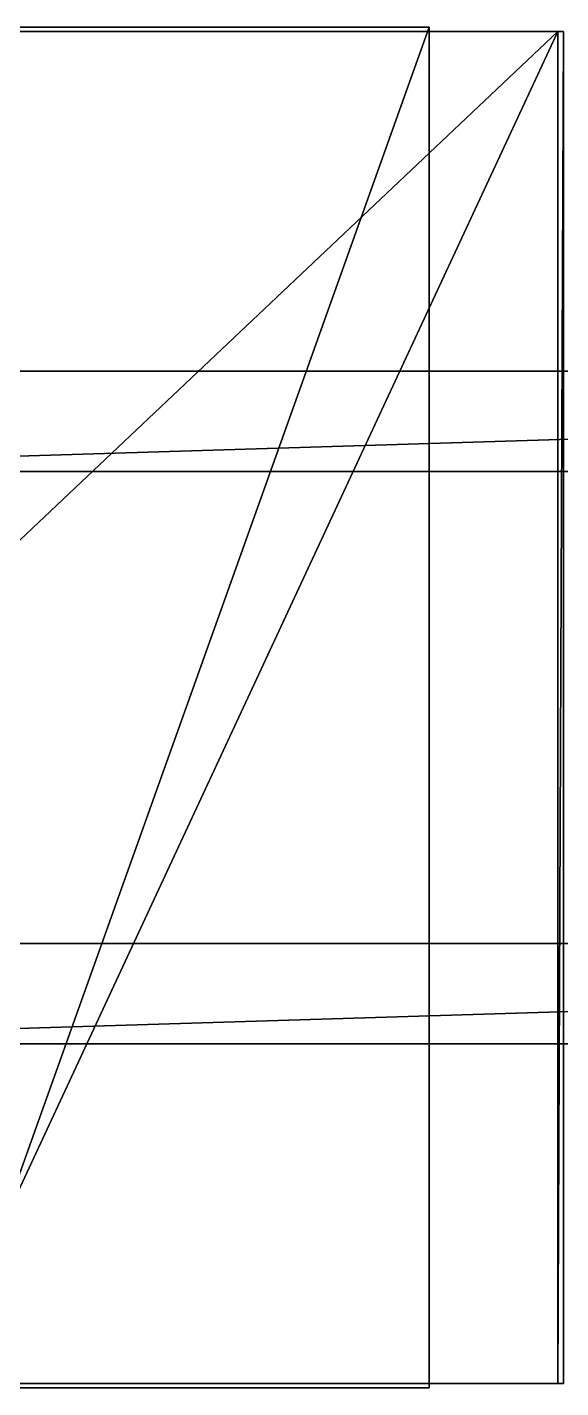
# Model space of a CAD drawing. Header units: millimetres. Extents: x -2048 to 3140, y -951 to 960.
# Drawn here: x -790 to -44, y -951 to 951 of the extents above; entities that cross this region are included whole.
import ezdxf

# ---------------------------------------------------------------- set-up
doc = ezdxf.new("R2010")
doc.units = ezdxf.units.MM

msp = doc.modelspace()

# ---------------------------------------------------------------- linework, layer by layer
at = {"layer": 'CAD_75LAB'}
for points in [[(-228, 951, 2525), (-228, 951, 1200), (-908, 951, 1200)], [(-228, 951, 2525), (-908, 951, 1200), (-908, 951, 2525)], [(-228, 951, 1200), (-908, -951, 1200), (-908, 951, 1200)], [(-228, 951, 1200), (-228, -951, 1200), (-908, -951, 1200)], [(-228, 951, 2525), (-908, 951, 2525), (-908, -951, 2525)], [(-228, 951, 2525), (-908, -951, 2525), (-228, -951, 2525)], [(-228, -951, 1200), (-228, 951, 1200), (-228, 951, 2525)], [(-228, -951, 2525), (-228, -951, 1200), (-228, 951, 2525)], [(-2048, -945, 300), (-48, 945, 300), (-48, -945, 300)], [(-2048, 945, 300), (-48, 945, 300), (-2048, -945, 300)], [(-1488, 945, 1180), (-48, 945, 300), (-2048, 945, 300)], [(-48, 945, 2665), (-48, 945, 300), (-1488, 945, 1180)], [(-928, 945, 2665), (-48, 945, 2665), (-1488, 945, 1180)], [(-48, 945, 2665), (-928, -945, 2665), (-48, -945, 2665)], [(-48, 945, 2665), (-928, 945, 2665), (-928, -945, 2665)], [(-48, -945, 2610), (-48, 945, 720), (-48, -945, 720)], [(-48, -945, 2610), (-48, 945, 2610), (-48, 945, 720)], [(-40, 945, 2610), (-40, 945, 720), (-48, 945, 720)], [(-40, 945, 2610), (-48, 945, 720), (-48, 945, 2610)], [(-40, 945, 720), (-48, -945, 720), (-48, 945, 720)], [(-40, 945, 720), (-40, -945, 720), (-48, -945, 720)], [(-40, 945, 2610), (-48, 945, 2610), (-48, -945, 2610)], [(-40, 945, 2610), (-48, -945, 2610), (-40, -945, 2610)], [(-48, -945, 300), (-48, 945, 2665), (-48, -945, 2665)], [(-48, 945, 300), (-48, 945, 2665), (-48, -945, 300)], [(3060, 470, 380), (-1500, 470, 380), (-1500, 470, 630)], [(3060, 470, 630), (3060, 470, 380), (-1500, 470, 630)], [(3060, 470, 380), (-1500, 330, 380), (-1500, 470, 380)], [(3060, 470, 380), (3060, 330, 380), (-1500, 330, 380)], [(3060, 470, 630), (-1500, 470, 630), (-1500, 330, 630)], [(3060, 470, 630), (-1500, 330, 630), (3060, 330, 630)], [(3060, 330, 380), (-1500, 330, 630), (-1500, 330, 380)], [(3060, 330, 630), (-1500, 330, 630), (3060, 330, 380)], [(3060, -330, 380), (-1500, -330, 380), (-1500, -330, 630)], [(3060, -330, 630), (3060, -330, 380), (-1500, -330, 630)], [(3060, -330, 380), (-1500, -470, 380), (-1500, -330, 380)], [(3060, -330, 380), (3060, -470, 380), (-1500, -470, 380)], [(3060, -330, 630), (-1500, -330, 630), (-1500, -470, 630)], [(3060, -330, 630), (-1500, -470, 630), (3060, -470, 630)], [(3060, -470, 380), (-1500, -470, 630), (-1500, -470, 380)], [(3060, -470, 630), (-1500, -470, 630), (3060, -470, 380)], [(-1488, -945, 1180), (-2048, -945, 300), (-48, -945, 300)], [(-48, -945, 2665), (-1488, -945, 1180), (-48, -945, 300)], [(-928, -945, 2665), (-1488, -945, 1180), (-48, -945, 2665)], [(-228, -951, 2525), (-908, -951, 1200), (-228, -951, 1200)], [(-228, -951, 2525), (-908, -951, 2525), (-908, -951, 1200)], [(-40, -945, 2610), (-48, -945, 720), (-40, -945, 720)], [(-40, -945, 2610), (-48, -945, 2610), (-48, -945, 720)]]:
    msp.add_3dface(points, dxfattribs=at)

doc.saveas('drawing.dxf')
